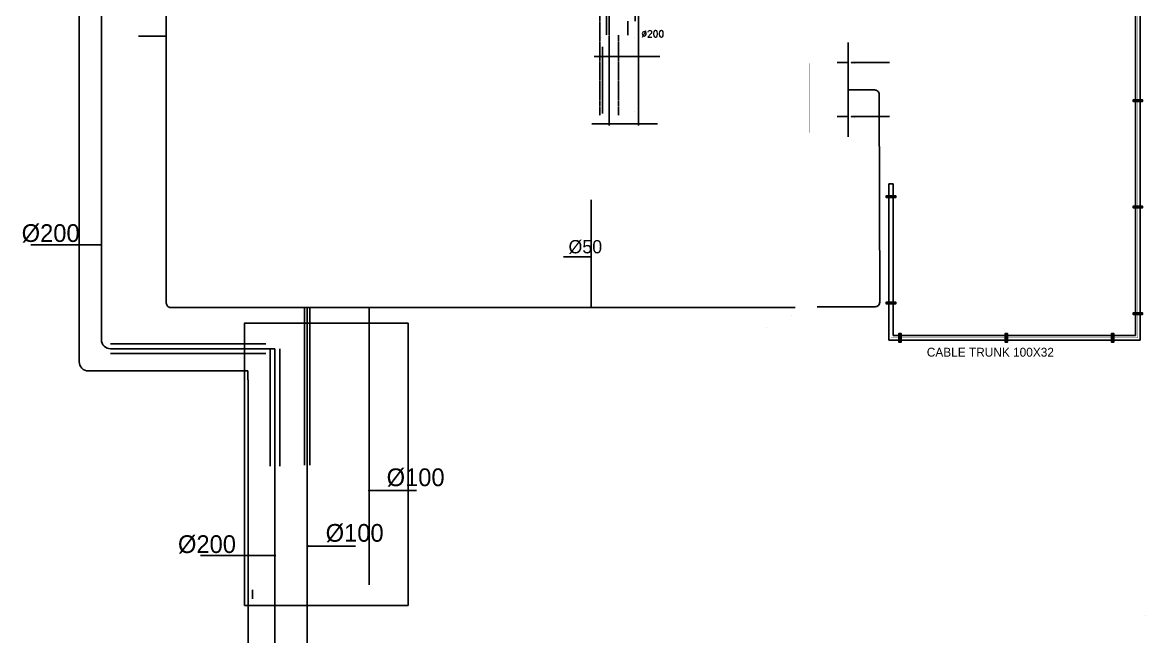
# Model space of a CAD drawing. Extents: x -31477 to 18199, y -139481 to -63533.
# Drawn here: x -7147 to 18199, y -92972 to -79122 of the extents above; entities that cross this region are included whole.
import ezdxf

# ---------------------------------------------------------------- set-up
doc = ezdxf.new("R2010")
doc.units = 0
for name, pattern in [('ACAD_ISO05W100', [33, 24, -3, 0, -3, 0, -3]), ('CENTER', [2, 1.25, -0.25, 0.25, -0.25]), ('HIDDEN', [0.375, 0.25, -0.125])]:
    doc.linetypes.add(name, pattern=pattern)
doc.layers.get('0').update_dxf_attribs({"linetype": 'CONTINUOUS'})
for name, color, linetype in [('_150_M', 7, 'CONTINUOUS'), ('AIRVENT', 6, 'CONTINUOUS'), ('cabe tray text', 3, 'CONTINUOUS'), ('cable tray', 6, 'CONTINUOUS'), ('CABLE TRAY CENTERLINE', 2, 'ACAD_ISO05W100'), ('ch. w. out', 142, 'CONTINUOUS'), ('ch.w.in', 180, 'CONTINUOUS'), ('ch.w.ret.', 1, 'CONTINUOUS'), ('ch.w.sup.', 3, 'CONTINUOUS'), ('Cl_HVAC', 6, 'CENTER'), ('cooling water', 94, 'CONTINUOUS'), ('diamantion arow', 7, 'CONTINUOUS'), ('Dim1', 1, 'CONTINUOUS'), ('First floor Utility', 69, 'CONTINUOUS'), ('hader', 1, 'CONTINUOUS'), ('HVAC', 120, 'CONTINUOUS'), ('MAKUP W.', 3, 'CONTINUOUS'), ('NEW DRAIN', 6, 'CONTINUOUS'), ('NEW TANK SUP.', 1, 'CONTINUOUS'), ('RETURN....', 5, 'CONTINUOUS'), ('SHAN PANEL', 253, 'CONTINUOUS'), ('SOFT W.S..', 31, 'CONTINUOUS'), ('System', 7, 'CONTINUOUS')]:
    doc.layers.add(name, color=color, linetype=linetype)
doc.layers.add('SA-HANGERS', color=21, linetype='CONTINUOUS', lineweight=30)
doc.dimstyles.get("Standard").update_dxf_attribs({"dimtxt": 3, "dimasz": 3, "dimexe": 2, "dimexo": 2, "dimgap": 2, "dimtad": 1, "dimdec": 0, "dimzin": 3, "dimdsep": 46, "dimtxsty": 'Standard', "dimcen": 2, "dimclrd": 256, "dimclre": 256, "dimclrt": 7, "dimadec": 0, "dimazin": 0, "dimtfac": 1, "dimtdec": 0, "dimtmove": 2, "dimatfit": 3, "dimfxl": 1, "dimtolj": 1, "dimtzin": 3, "dimarcsym": 0})

# ---------------------------------------------------------------- blocks, each defined once
blk = doc.blocks.new('Xatb')
for p, q in [((-0.35, -0.35), (0.35, 0.35)), ((0.35, -0.35), (-0.35, 0.35))]:
    blk.add_line(p, q)
blk = doc.blocks.new('6 x 4')
at = {"color": 40, "extrusion": (-1, 0, 0)}
blk.add_point((-55, 0), dxfattribs=at)
at = {"layer": 'System', "color": 40, "xscale": 25.4, "yscale": 25.4, "zscale": 25.4}
blk.add_blockref('Xatb', (0, 0), dxfattribs=at)
blk = doc.blocks.new('gasl')
for p, q in [((0, 0.9), (0, 0)), ((0, 0), (0, -0.9))]:
    blk.add_line(p, q)
for centre in [(0, 1), (0, -1)]:
    blk.add_arc(centre, 0.1, 90, 270)
blk = doc.blocks.new('gasr')
for p, q in [((0, 1.1), (0, 1.21875)), ((0, 0.9), (0, 0)), ((0, 0), (0, -0.9))]:
    blk.add_line(p, q)
for centre in [(0, 1), (0, -1)]:
    blk.add_arc(centre, 0.1, 270, 90)
blk = doc.blocks.new('airvent')
at = {"layer": 'ch. w. out', "color": 6, "extrusion": (0, -1, 0), "elevation": -14647}
for points in [[(15202, 4645), (15202, 4859)], [(15202, 4873), (15202, 4859)], [(15202, 4873), (15202, 4930)]]:
    blk.add_lwpolyline(points, dxfattribs=at)
blk = doc.blocks.new('ahu3')
at = {"extrusion": (0, -1, 0)}
for p, q in [((-215539, 81027, 2207), (-215539, 81027, 2207)), ((-218724, 80508, -884), (-218773, 80508, -884)), ((-218589, 80408, -899), (-218378, 80608, -899)), ((-218064, 80508, -834), (-218064, 80508, -788)), ((-218806, 78598, 1332), (-218806, 78721, 1332))]:
    blk.add_line(p, q, dxfattribs=at)
at = {"extrusion": (1, 0, 0)}
blk.add_line((-217034, 80535, 1871), (-217034, 79536, 1871), dxfattribs=at)
blk.add_line((-218525, 78498, 1043), (-218525, 78498, 1335))
at = {"extrusion": (0, -1, 0)}
blk.add_arc((-218114, -834, -80508), 50, 270, 0, dxfattribs=at)
at = {"extrusion": (1, 0, 0)}
blk.add_arc((79536, 1371, -217034), 500, 90, 180, dxfattribs=at)
at = {"layer": 'Cl_HVAC', "color": 34}
blk.add_line((-218155, 86329), (-218155, 78432), dxfattribs=at)
at = {"layer": 'Cl_HVAC', "color": 7}
for p, q in [((-218541, 85908, 874), (-218541, 80480, 874)), ((-218706, 81770, 2470), (-218706, 80721, 2470))]:
    blk.add_line(p, q, dxfattribs=at)
at = {"layer": 'Cl_HVAC', "color": 131}
for p, q in [((-217766, 85908, 1838), (-217766, 82603, 1838)), ((-218266, 82603, 1838), (-218266, 80505, 1838))]:
    blk.add_line(p, q, dxfattribs=at)
at = {"layer": 'Cl_HVAC', "color": 31}
for p, q in [((-218454, 85734, 3109), (-218454, 85734, 3158)), ((-217118, 85734, 3109), (-217118, 85734, 3158)), ((-217766, 84255, 3088), (-217766, 84255, 3239)), ((-218454, 82711, 3109), (-218454, 82711, 3158)), ((-217118, 82711, 3109), (-217118, 82711, 3158))]:
    blk.add_line(p, q, dxfattribs=at)
at = {"layer": 'Cl_HVAC', "color": 3}
for p, q in [((-217083, 82020, 1575), (-217083, 81438, 1575)), ((-217034, 80730, 1871), (-217034, 80535, 1871)), ((-217034, 79036, 1243), (-217034, 79036, 475)), ((-217034, 79036, 1371), (-217034, 79036, 1243))]:
    blk.add_line(p, q, dxfattribs=at)
at = {"layer": 'Cl_HVAC', "color": 5}
blk.add_line((-217388, 81240, 1575), (-217388, 80657, 1575), dxfattribs=at)
at = {"layer": 'Cl_HVAC', "extrusion": (0, -1, 0)}
for p, q in [((-218724, 80508, -884), (-218773, 80508, -884)), ((-216993, 79722, 117), (-217389, 79722, 117)), ((-216986, 79722, 120), (-217382, 79722, 120))]:
    blk.add_line(p, q, dxfattribs=at)
at = {"layer": 'Cl_HVAC'}
for p, q in [((-218642, 80508, -884), (-218648, 80508, -884)), ((-218589, 80508, -884), (-218642, 80508, -884)), ((-218489, 80367, -844), (-218489, 80367, -693)), ((-218484, 80508, -272), (-218484, 80508, -477)), ((-218484, 80508, -475), (-218484, 80508, -680)), ((-218484, 80508, -679), (-218484, 80508, -884)), ((-218114, 80508, -884), (-218317, 80508, -884)), ((-218064, 80508, -834), (-218064, 80508, -736))]:
    blk.add_line(p, q, dxfattribs=at)
at = {"layer": 'Cl_HVAC', "color": 3, "extrusion": (1, 0, 0)}
blk.add_line((-217034, 80535, 1871), (-217034, 79536, 1871), dxfattribs=at)
at = {"layer": 'Cl_HVAC', "color": 2, "extrusion": (0, -1, 0)}
for p, q in [((-218806, 78598, 1332), (-218806, 78721, 1332)), ((-217585, 78498, 1332), (-217981, 78498, 1332)), ((-216966, 78498, 1332), (-217362, 78498, 1332))]:
    blk.add_line(p, q, dxfattribs=at)
at = {"layer": 'Cl_HVAC', "color": 2}
for p, q in [((-218204, 78498, 1332), (-218706, 78498, 1332)), ((-218525, 78498, 986), (-218525, 78498, 708)), ((-218525, 78498, 1043), (-218525, 78498, 986)), ((-218525, 78498, 1431), (-218525, 78498, 1043)), ((-218138, 78498, 1332), (-218204, 78498, 1332)), ((-218048, 78498, 1332), (-218138, 78498, 1332)), ((-217981, 78498, 1332), (-218048, 78498, 1332)), ((-217519, 78498, 1332), (-217585, 78498, 1332)), ((-217429, 78498, 1332), (-217519, 78498, 1332)), ((-217362, 78498, 1332), (-217429, 78498, 1332)), ((-216866, 78498, 837), (-216866, 78498, 722)), ((-216866, 78498, 722), (-216866, 78498, 338)), ((-216866, 78498, 1222), (-216866, 78498, 837))]:
    blk.add_line(p, q, dxfattribs=at)
at = {"layer": 'Cl_HVAC', "color": 236}
blk.add_line((-218302, 78432, 625), (-218302, 78432, 856), dxfattribs=at)
at = {"layer": 'Cl_HVAC', "color": 1}
blk.add_line((-217868, 78407, 238), (-217868, 78074, 238), dxfattribs=at)
at = {"layer": 'Cl_HVAC', "extrusion": (0, -1, 0)}
blk.add_arc((-218114, -834, -80508), 50, 270, 0, dxfattribs=at)
at = {"layer": 'Cl_HVAC', "color": 3, "extrusion": (1, 0, 0)}
blk.add_arc((79536, 1371, -217034), 500, 90, 180, dxfattribs=at)
at = {"layer": 'Cl_HVAC', "color": 2}
blk.add_arc((-218706, 78598, 1332), 100, 180, 270, dxfattribs=at)
at = {"layer": 'Cl_HVAC', "color": 2, "extrusion": (0, -1, 0)}
blk.add_arc((-216966, 1232, -78498), 100, 0, 90, dxfattribs=at)
at = {"layer": 'HVAC', "color": 34}
for p, q in [((-216947, 86329), (-216947, 78432)), ((-216947, 78425), (-216947, 78347))]:
    blk.add_line(p, q, dxfattribs=at)
at = {"layer": 'HVAC', "color": 6, "extrusion": (0, 1, -2e-16)}
for p, q in [((-218873, 86251, -1007), (-218662, 86251, -1007)), ((-216373, 86251, -1007), (-216162, 86251, -1007)), ((-218775, 83481, -1007), (-218564, 83481, -1007)), ((-216275, 83481, -1007), (-216064, 83481, -1007)), ((-218873, 78432, -1007), (-218662, 78432, -1007)), ((-216373, 78432, -1007), (-216162, 78432, -1007))]:
    blk.add_line(p, q, dxfattribs=at)
at = {"layer": 'HVAC', "color": 6}
for p, q in [((-218815, 86251, -971), (-216315, 86251, -971)), ((-218670, 83481, -707), (-216170, 83481, -707)), ((-218815, 78432, -971), (-216315, 78432, -971))]:
    blk.add_line(p, q, dxfattribs=at)
at = {"layer": 'HVAC', "color": 236}
for p, q in [((-218302, 86251, 625), (-218302, 86251, 856)), ((-217565, 86251, -971), (-217565, 86251, 625)), ((-217565, 78432, -971), (-217565, 78432, 625))]:
    blk.add_line(p, q, dxfattribs=at)
at = {"layer": 'HVAC', "color": 6, "extrusion": (0, -1, 1e-16)}
blk.add_line((-218670, 83481, -857), (-216170, 83481, -857), dxfattribs=at)
at = {"layer": 'HVAC', "color": 5}
blk.add_line((-217388, 82603, 1575), (-217388, 82020, 1575), dxfattribs=at)
at = {"layer": 'HVAC', "color": 3, "extrusion": (0.996615, 0, 0.082207)}
blk.add_line((-216114, 81770, 2331), (-215795, 81770, 2525), dxfattribs=at)
at = {"layer": 'HVAC', "color": 3}
blk.add_line((-215983, 81059, 1707), (-216150, 81059, 2041), dxfattribs=at)
at = {"layer": 'HVAC', "color": 3, "extrusion": (0.894156, 0, 0.447756)}
blk.add_line((-215877, 81142, 2074), (-215543, 81142, 2241), dxfattribs=at)
at = {"layer": 'HVAC', "color": 2}
blk.add_line((-215595, 81035, 2207), (-215595, 80934, 2207), dxfattribs=at)
at = {"layer": 'HVAC', "color": 2, "extrusion": (0, -1, 0)}
for p, q in [((-215545, 80884, 2214), (-215510, 80884, 2214)), ((-215545, 80884, 2214), (-215510, 80884, 2214)), ((-215490, 80864, 2214), (-215490, 80740, 2214)), ((-215490, 80864, 2214), (-215490, 80740, 2214)), ((-215490, 80720, 2194), (-215490, 80720, 653)), ((-215490, 80720, 2194), (-215490, 80720, 653))]:
    blk.add_line(p, q, dxfattribs=at)
at = {"layer": 'HVAC'}
for p, q in [((-218589, 80508, -680), (-218378, 80508, -680)), ((-218589, 80508, -884), (-218378, 80508, -884))]:
    blk.add_line(p, q, dxfattribs=at)
at = {"layer": 'HVAC', "color": 1}
for p, q in [((-218535, 78407, -167), (-218535, 78074, -167)), ((-218535, 78074, -167), (-218535, 78005, -167)), ((-217868, 78074, 238), (-217868, 78005, 238)), ((-217197, 78376, 238), (-217197, 78043, 238)), ((-217197, 78043, 238), (-217197, 77974, 238)), ((-216658, 78388, -167), (-216658, 78055, -167)), ((-216658, 78055, -167), (-216658, 77986, -167))]:
    blk.add_line(p, q, dxfattribs=at)
at = {"layer": 'HVAC', "extrusion": (0, -1, 0), "elevation": -80508}
blk.add_lwpolyline([(-218648, -884), (-218724, -884)], dxfattribs=at)
at = {"layer": 'HVAC', "color": 2, "extrusion": (-0.139319, 0, 0.990248)}
blk.add_arc((-80934, -213134, 32222), 50, 270, 0, dxfattribs=at)
at = {"layer": 'HVAC', "color": 2, "extrusion": (0, 0, -1)}
blk.add_arc((215510, 80864, -2214), 20, 90, 180, dxfattribs=at)
blk.add_arc((215510, 80864, -2214), 20, 90, 180, dxfattribs=at)
at = {"layer": 'HVAC', "color": 2, "extrusion": (1, -3.79e-14, 0)}
blk.add_arc((80740, 2194, -215490), 20, 90, 180, dxfattribs=at)
blk.add_arc((80740, 2194, -215490), 20, 90, 180, dxfattribs=at)
blk = doc.blocks.new('fgjgk')
at = {"layer": 'cooling water', "elevation": -11300}
for points in [[(-3612, 1845), (-3612, 1951)], [(-3612, 1756), (-3612, 1843)]]:
    blk.add_lwpolyline(points, dxfattribs=at)
at = {"layer": 'cooling water', "extrusion": (-1, 0, 0), "elevation": 3612}
for points in [[(-1756, -11300), (-1478, -11300)], [(-1440, -11262), (-1440, -11050)]]:
    blk.add_lwpolyline(points, dxfattribs=at)
blk.add_lwpolyline([(-1440, -11262, -0.414214), (-1478, -11300, -0.414214)], format="xyb", dxfattribs=at)
blk = doc.blocks.new('DS')
at = {"layer": 'SHAN PANEL'}
for p, q in [((48190, 68788, 7483), (48190, 68788, 7283)), ((48190, 68788, 7483), (48190, 68788, 7283)), ((48812, 68788, 7483), (48812, 68788, 7283)), ((48812, 68788, 7483), (48812, 68788, 7283))]:
    blk.add_line(p, q, dxfattribs=at)
blk = doc.blocks.new('*U24')
for p, q in [((0, 0), (0, 37)), ((100, 0), (100, 37))]:
    blk.add_line(p, q)
for points in [[(0, 0), (-50, 0), (-50, 37), (0, 37)], [(100, 37), (150, 37), (150, 0), (100, 0)]]:
    blk.add_lwpolyline(points)
at = {"linetype": 'HIDDEN', "ltscale": 10}
for points in [[(0, 37), (100, 37)], [(100, 0), (0, 0)]]:
    blk.add_lwpolyline(points, dxfattribs=at)
for centre in [(-25, 18), (125, 18)]:
    blk.add_circle(centre, 8.44)

msp = doc.modelspace()

# ---------------------------------------------------------------- linework, layer by layer
for p, q in [((9644, -86011, 216), (9644, -86011, -78)), ((-2040, -91147, 8526), (-1430, -91147, 8526))]:
    msp.add_line(p, q)
at = {"layer": '_150_M', "color": 106, "extrusion": (0, -1, 0)}
for points, elevation in [([(11572, 5260), (11788, 5260)], 80027), ([(11788, 5260), (12055, 5260)], 80027), ([(12055, 5260), (12271, 5260)], 80027), ([(12424, 5107), (12424, 2257)], 80027), ([(11572, 5260), (11788, 5260)], 81246), ([(11788, 5260), (12055, 5260)], 81246), ([(12055, 5260), (12271, 5260)], 81246), ([(12424, 5107), (12424, 2257)], 81246)]:
    msp.add_lwpolyline(points, dxfattribs=dict(at, elevation=elevation))
at = {"layer": '_150_M', "color": 106, "extrusion": (0, 1, 0)}
for elevation in [-80027, -81246]:
    msp.add_lwpolyline([(-12424, 5107, -0.414214), (-12271, 5260, -0.414214)], format="xyb", dxfattribs=dict(at, elevation=elevation))
at = {"layer": 'cable tray', "linetype": 'ByBlock'}
for p, q in [((17976, -75541, -10400), (17976, -86185, -10400)), ((18076, -75541, -10400), (18076, -86285, -10400)), ((12404, -82763, -10400), (12504, -82763, -10400)), ((12404, -86285, -10400), (12404, -82763, -10400)), ((12504, -86185, -10400), (12504, -82763, -10400)), ((18076, -86285, -10400), (12404, -86285, -10400)), ((17976, -86185, -10400), (12504, -86185, -10400))]:
    msp.add_line(p, q, dxfattribs=at)
at = {"layer": 'CABLE TRAY CENTERLINE', "const_width": 2, "elevation": -10400}
msp.add_lwpolyline([(18026, -75541), (18026, -86235), (12504, -86235), (12457, -86235), (12454, -82763), (12454, -81606), (10624, -81606), (10624, -80040)], dxfattribs=at)
at = {"layer": 'ch.w.in', "elevation": 15097}
for points in [[(-5864, -73720), (-5864, -86776)], [(-5661, -86980), (-2161, -86980)]]:
    msp.add_lwpolyline(points, dxfattribs=at)
at = {"layer": 'ch.w.in', "extrusion": (1, -6.12323e-17, 0)}
for points, elevation in [([(-80027, 6843), (-80027, 6930)], 11237), ([(-80027, 6932), (-80027, 7039)], 11237), ([(-80027, 6351), (-80027, 5855)], 11486), ([(-80027, 5852), (-80027, 5787)], 11486), ([(-80027, 6360), (-80027, 6351)], 11486), ([(-80027, 6436), (-80027, 6427)], 12247), ([(-81245, 6843), (-81245, 6930)], 11237), ([(-81245, 6932), (-81245, 7039)], 11237), ([(-81245, 6351), (-81245, 5855)], 11486), ([(-81245, 6360), (-81245, 6351)], 11486), ([(-81246, 5852), (-81246, 5787)], 11486), ([(-81245, 6436), (-81245, 6427)], 12247)]:
    msp.add_lwpolyline(points, dxfattribs=dict(at, elevation=elevation))
at = {"layer": 'ch.w.in', "extrusion": (-6.12323e-17, -1, 0), "elevation": 80027}
msp.add_lwpolyline([(11275, 6527, -0.414214), (11237, 6565, -0.414214)], format="xyb", dxfattribs=at)
at = {"layer": 'ch.w.in', "extrusion": (-6.12323e-17, -1, 0)}
for points, elevation in [([(11237, 6843), (11237, 6565)], 80027), ([(11275, 6527), (11486, 6527)], 80027), ([(11486, 5618), (11486, 5784)], 80027), ([(11486, 6360), (11486, 6694)], 80027), ([(11237, 6843), (11237, 6565)], 81245), ([(11486, 6360), (11486, 6694)], 81245), ([(11486, 5618), (11486, 5784)], 81246)]:
    msp.add_lwpolyline(points, dxfattribs=dict(at, elevation=elevation))
at = {"layer": 'ch.w.in', "elevation": 15097}
msp.add_lwpolyline([(-5661, -86980, -0.414214), (-5864, -86776, -0.414214)], format="xyb", dxfattribs=at)
at = {"layer": 'ch.w.in', "extrusion": (0, 1, 0), "elevation": -86980}
msp.add_lwpolyline([(2060, 17548, -0.414214), (2263, 17751, -0.414214)], format="xyb", dxfattribs=at)
at = {"layer": 'ch.w.in', "extrusion": (-1, 0, 0)}
for points, elevation in [([(87183, 12748, -0.414214), (86980, 12951, -0.414214)], 2060), ([(92125, 10297, -0.414214), (91922, 10093, -0.414214)], 1957), ([(92125, 10297, -0.414214), (91922, 10093, -0.414214)], 1957), ([(92125, 10297, -0.414214), (91922, 10093, -0.414214)], 1957)]:
    msp.add_lwpolyline(points, format="xyb", dxfattribs=dict(at, elevation=elevation))
at = {"layer": 'ch.w.in', "extrusion": (-1, 0, 0), "elevation": 2060}
msp.add_lwpolyline([(86980, 17548), (86980, 12951)], dxfattribs=at)
at = {"layer": 'ch.w.in', "extrusion": (0, -1, 0), "elevation": 92125}
msp.add_lwpolyline([(-1957, 10297), (-1957, 12422)], dxfattribs=at)
msp.add_lwpolyline([(-1957, 10297), (-1957, 12422)], dxfattribs=at)
msp.add_lwpolyline([(-1957, 10297), (-1957, 12422)], dxfattribs=at)
at = {"layer": 'ch.w.ret.'}
for p, q in [((-1653, -86370, 8197), (-5161, -86370, 8197)), ((-1653, -86589, 8197), (-5161, -86589, 8197)), ((-1560, -89128, 8103), (-1560, -86480, 8103)), ((-1341, -89128, 8103), (-1341, -86480, 8103))]:
    msp.add_line(p, q, dxfattribs=at)
at = {"layer": 'ch.w.ret.', "elevation": 15096}
for points in [[(-5364, -76054), (-5364, -86277)], [(-5161, -86480), (-1642, -86480)]]:
    msp.add_lwpolyline(points, dxfattribs=at)
msp.add_lwpolyline([(-5161, -86480, -0.414214), (-5364, -86277, -0.414214)], format="xyb", dxfattribs=at)
at = {"layer": 'ch.w.ret.', "extrusion": (0, 1, 0), "elevation": -86480}
msp.add_lwpolyline([(1450, 8103, -0.414214), (1653, 8306, -0.414214)], format="xyb", dxfattribs=at)
at = {"layer": 'ch.w.ret.', "extrusion": (-1, 0, 0), "elevation": 1450}
msp.add_lwpolyline([(86683, 3303, -0.414214), (86480, 3506, -0.414214)], format="xyb", dxfattribs=at)
for points in [[(86480, 8103), (86480, 3506)], [(86683, 3303), (91422, 3303)], [(86683, 3303), (91422, 3303)], [(89128, 8103), (96669, 7993)]]:
    msp.add_lwpolyline(points, dxfattribs=at)
at = {"layer": 'ch.w.sup.'}
msp.add_line((-2055, -87183, 12857), (-2056, -96094, 7994), dxfattribs=at)
at = {"layer": 'cooling water', "extrusion": (-6.12323e-17, -1, 0), "elevation": 81245}
msp.add_lwpolyline([(11275, 6527, -0.414214), (11237, 6565, -0.414214)], format="xyb", dxfattribs=at)
msp.add_lwpolyline([(11275, 6527), (11486, 6527)], dxfattribs=at)
at = {"layer": 'diamantion arow'}
for p, q in [((-5864, -84139, 15599), (-6956, -84139, 15599)), ((-5864, -84139, 15296), (-5864, -84139, 15599)), ((-5364, -84139, 15599), (-5864, -84139, 15599)), ((-5364, -84139, 15296), (-5364, -84139, 15599)), ((-2040, -91147, 8526), (-3132, -91147, 8526)), ((-2040, -91147, 8223), (-2040, -91147, 8526)), ((-1430, -91147, 8223), (-1430, -91147, 8526))]:
    msp.add_line(p, q, dxfattribs=at)
at = {"layer": 'Dim1', "color": 69, "extrusion": (1, 0, 0)}
msp.add_line((18199, -92497, 8722), (18199, -92497, 4522), dxfattribs=at)
msp.add_line((18199, -92497, 8722), (18199, -92497, 4522), dxfattribs=at)
msp.add_line((18199, -92497, 8722), (18199, -92497, 4522), dxfattribs=at)
at = {"layer": 'First floor Utility', "color": 253, "linetype": 'Continuous'}
msp.add_lwpolyline([(5946, -81174), (5946, -79669)], dxfattribs=at)
msp.add_solid([(5947, -81174), (5946, -81180), (5945, -81174)], dxfattribs=at)
at = {"layer": 'hader', "elevation": 6897}
for points in [[(11486, -79605), (11486, -79575)], [(11486, -79642), (11486, -79611)], [(11486, -79811), (11486, -79641)], [(11486, -80428), (11486, -80243)], [(11486, -81029), (11486, -80860)], [(11486, -81631), (11486, -81461)], [(11486, -81661), (11486, -81631)], [(11486, -81698), (11486, -81667)]]:
    msp.add_lwpolyline(points, dxfattribs=at)
at = {"layer": 'hader', "extrusion": (1, -6.12323e-17, 0), "elevation": 11486}
for points in [[(-80243, 6897), (-80027, 6897), (-80027, 6694), (-80027, 6897), (-79811, 6897)], [(-80860, 6897), (-80644, 6897), (-80644, 7100), (-80644, 6897), (-80428, 6897)], [(-81461, 6897), (-81245, 6897), (-81245, 6694), (-81245, 6897), (-81029, 6897)]]:
    msp.add_lwpolyline(points, dxfattribs=at)
at = {"layer": 'hader', "elevation": 9922}
msp.add_lwpolyline([(-2138, -92272), (1555, -92272), (1555, -85905), (-2138, -85905)], close=True, dxfattribs=at)
msp.add_lwpolyline([(-2138, -92272), (1555, -92272), (1555, -85905), (-2138, -85905)], close=True, dxfattribs=at)
msp.add_lwpolyline([(-2138, -92272), (1555, -92272), (1555, -85905), (-2138, -85905)], close=True, dxfattribs=at)
at = {"layer": 'MAKUP W.'}
for p, q in [((-778, -89107, 7741), (-778, -85551, 7741)), ((-664, -89107, 7741), (-664, -85551, 7741))]:
    msp.add_line(p, q, dxfattribs=at)
at = {"layer": 'MAKUP W.', "elevation": 14804}
for points in [[(-3900, -85384), (-3900, -72707)], [(-3900, -85450), (-3900, -85348)]]:
    msp.add_lwpolyline(points, dxfattribs=at)
at = {"layer": 'MAKUP W.', "extrusion": (-1, 0, 0)}
for points, elevation in [([(85501, 4510), (83124, 4510)], -5688), ([(85551, 14804), (94882, 7798)], 721), ([(85653, 9991), (91604, 9991)], -676), ([(85653, 9991), (91604, 9991)], -676), ([(85653, 9991), (91604, 9991)], -676), ([(85551, 14715), (85551, 4561)], -5688)]:
    msp.add_lwpolyline(points, dxfattribs=dict(at, elevation=elevation))
at = {"layer": 'MAKUP W.', "elevation": 14804}
msp.add_lwpolyline([(-3799, -85551, -0.414214), (-3900, -85450, -0.414214)], format="xyb", dxfattribs=at)
at = {"layer": 'MAKUP W.', "extrusion": (0, -1, 0), "elevation": 85551}
for points in [[(571, 14804), (-3799, 14804)], [(571, 14804), (676, 14804), (676, 14699), (676, 14804), (781, 14804)], [(676, 14699), (676, 10093)], [(5584, 14804), (781, 14804)], [(5793, 14804), (5688, 14804), (5688, 14715), (5688, 14804), (5584, 14804)], [(10188, 14804), (5793, 14804)]]:
    msp.add_lwpolyline(points, dxfattribs=at)
at = {"layer": 'MAKUP W.', "extrusion": (-1, 0, 0), "elevation": -676}
for points in [[(85653, 9991, -0.414214), (85551, 10093, -0.414214)], [(91706, 10093, -0.414214), (91604, 9991, -0.414214)], [(91706, 10093, -0.414214), (91604, 9991, -0.414214)], [(91706, 10093, -0.414214), (91604, 9991, -0.414214)]]:
    msp.add_lwpolyline(points, format="xyb", dxfattribs=at)
at = {"layer": 'MAKUP W.', "extrusion": (1, 0, 0)}
for points, elevation in [([(-85501, 4510, -0.414214), (-85551, 4561, -0.414214)], 5688), ([(-91807, 12320, -0.414214), (-91706, 12219, -0.414214)], 676), ([(-91807, 12320, -0.414214), (-91706, 12219, -0.414214)], 676), ([(-91808, 12320, -0.414214), (-91706, 12219, -0.414214)], 676)]:
    msp.add_lwpolyline(points, format="xyb", dxfattribs=dict(at, elevation=elevation))
at = {"layer": 'MAKUP W.', "extrusion": (0, 1, 0), "elevation": -85551}
msp.add_lwpolyline([(-10188, 14804, -0.414214), (-10290, 14906, -0.414214)], format="xyb", dxfattribs=at)
at = {"layer": 'MAKUP W.', "extrusion": (7.00649e-46, -1, -2.60069e-15), "elevation": 85551}
msp.add_lwpolyline([(10290, 15260), (10290, 14906)], dxfattribs=at)
at = {"layer": 'MAKUP W.', "extrusion": (-1, 0, 1.36893e-14), "elevation": -676}
msp.add_lwpolyline([(91706, 10093), (91706, 12219)], dxfattribs=at)
msp.add_lwpolyline([(91706, 10093), (91706, 12219)], dxfattribs=at)
msp.add_lwpolyline([(91706, 10093), (91706, 12219)], dxfattribs=at)
at = {"layer": 'NEW DRAIN', "extrusion": (-1, 0, 0), "elevation": -10208}
msp.add_lwpolyline([(85728, 15259), (85728, 10105)], dxfattribs=at)
at = {"layer": 'NEW TANK SUP.', "extrusion": (0, 1, 0), "elevation": -80644}
msp.add_lwpolyline([(-11486, 7100), (-11486, 7252)], dxfattribs=at)
at = {"layer": 'NEW TANK SUP.', "extrusion": (0, -1, 0)}
for points, elevation in [([(11486, 8324, -0.414214), (11588, 8426, -0.414214)], 80644), ([(10891, 8413, -0.414214), (10789, 8515, -0.414214)], 85532)]:
    msp.add_lwpolyline(points, format="xyb", dxfattribs=dict(at, elevation=elevation))
at = {"layer": 'NEW TANK SUP.', "extrusion": (0, -1, 0), "elevation": 80644}
for points in [[(11486, 8324), (11486, 7252)], [(12086, 8426), (11588, 8426)]]:
    msp.add_lwpolyline(points, dxfattribs=at)
at = {"layer": 'NEW TANK SUP.', "extrusion": (0, 0, -1)}
for points, elevation in [([(-12187, -80746, -0.414214), (-12086, -80644, -0.414214)], -8426), ([(-12098, -85533, -0.414214), (-12200, -85431, -0.414214)], -8414)]:
    msp.add_lwpolyline(points, format="xyb", dxfattribs=dict(at, elevation=elevation))
at = {"layer": 'NEW TANK SUP.', "extrusion": (-0.707102, -0.003762, 0.707102), "elevation": -2356}
msp.add_lwpolyline([(85495, 14254), (80809, 14272)], dxfattribs=at)
at = {"layer": 'NEW TANK SUP.', "extrusion": (-1, 0, 0), "elevation": -10789}
msp.add_lwpolyline([(85532, 15268), (85532, 8515)], dxfattribs=at)
at = {"layer": 'NEW TANK SUP.', "extrusion": (-0.000445232, 1.98232e-07, 1), "elevation": 8408}
msp.add_lwpolyline([(10894, -85532), (12102, -85533)], dxfattribs=at)

# ---------------------------------------------------------------- block references
at = {"xscale": 1.009174311941024, "yscale": 1.009174311941024, "zscale": 1.009174311941024, "rotation": 180}
msp.add_blockref('6 x 4', (11572, -80027, 5260), dxfattribs=at)
at = {"layer": 'AIRVENT', "xscale": -1, "rotation": 180}
for p in [(-2823, -65380, 570), (-2823, -66599, 570)]:
    msp.add_blockref('airvent', p, dxfattribs=at)
at = {"layer": 'ch.w.in', "extrusion": (1, -6.12323e-17, 0), "xscale": 171.4500000000116, "yscale": 171.4500000000116, "zscale": 171.4500000000116, "rotation": 270}
for name, p in [('gasr', (-80027, 5784, 11486)), ('gasl', (-80027, 5787, 11486)), ('gasr', (-81246, 5784, 11486)), ('gasl', (-81246, 5787, 11486))]:
    msp.add_blockref(name, p, dxfattribs=at)
at = {"layer": 'ch.w.in', "xscale": 1.009174311941024, "yscale": 1.009174311941024, "zscale": 1.009174311941024, "rotation": 180}
msp.add_blockref('6 x 4', (11572, -81246, 5260), dxfattribs=at)
at = {"layer": 'hader'}
msp.add_blockref('DS', (-50208, -160978, 544), dxfattribs=at)
at = {"layer": 'RETURN....', "xscale": -0.5462951066729147, "yscale": 0.5462951066729147, "zscale": 0.5462951066820096, "rotation": 180}
msp.add_blockref('ahu3', (125272, -34286, 10475), dxfattribs=at)
at = {"layer": 'SA-HANGERS'}
for p in [(17976, -80905, -10400), (17976, -83305, -10400), (17976, -85705, -10400)]:
    msp.add_blockref('*U24', p, dxfattribs=at)
for p, rotation in [((12504, -83032, -10400), 180), ((12504, -85432, -10400), 180), ((12675, -86285, -10400), 90), ((15075, -86285, -10400), 90), ((17475, -86285, -10400), 90)]:
    msp.add_blockref('*U24', p, dxfattribs=dict(at, rotation=rotation))
at = {"layer": 'SOFT W.S..', "extrusion": (0, -1, 0)}
for p in [(255, 10487, 84873), (1474, 10487, 84873), (2692, 10497, 84873)]:
    msp.add_blockref('fgjgk', p, dxfattribs=at)

# ---------------------------------------------------------------- texts
at = {"layer": 'cabe tray text', "color": 7, "insert": (13263, -86459, -12315), "char_height": 200, "width": 4230.47, "attachment_point": 1}
msp.add_mtext('{\\C256;CABLE TRUNK 100X32}', dxfattribs=at)
at = {"layer": 'diamantion arow', "color": 7, "width": 469.39, "attachment_point": 1}
for s, insert, char_height in [('{\\Fromand|c0;%%C200}', (6821, -79302, 12276), 150), ('%%C200', (-7165, -83672, 15599), 400), ('%%C50', (5177, -84029, 5007), 300), ('%%C100', (1072, -89180, 13054), 400), ('%%C100', (-304, -90434, 8532), 400), ('%%C200', (-3637, -90688, 8532), 400)]:
    msp.add_mtext(s, dxfattribs=dict(at, insert=insert, char_height=char_height))

# ---------------------------------------------------------------- leaders
for points, override in [([(-3900, -79430, 14804), (-4525, -79430, 14804)], {"dimasz": 50, "dimgap": 2, "dimtad": 0, "dimfxl": 8}), ([(5688, -84405, 4510), (5064, -84405, 4510)], {"dimasz": 50, "dimgap": 2, "dimtad": 0, "dimfxl": 8}), ([(676, -89678, 12320), (1749, -89678, 12320)], {"dimasz": 50, "dimtad": 0, "dimldrblk": 'Dot', "dimfxl": 8}), ([(-700, -90932, 7798), (373, -90932, 7798)], {"dimasz": 50, "dimtad": 0, "dimldrblk": 'Dot', "dimfxl": 8})]:
    msp.add_leader(points, dimstyle='Standard', override=override)

doc.saveas('drawing.dxf')
